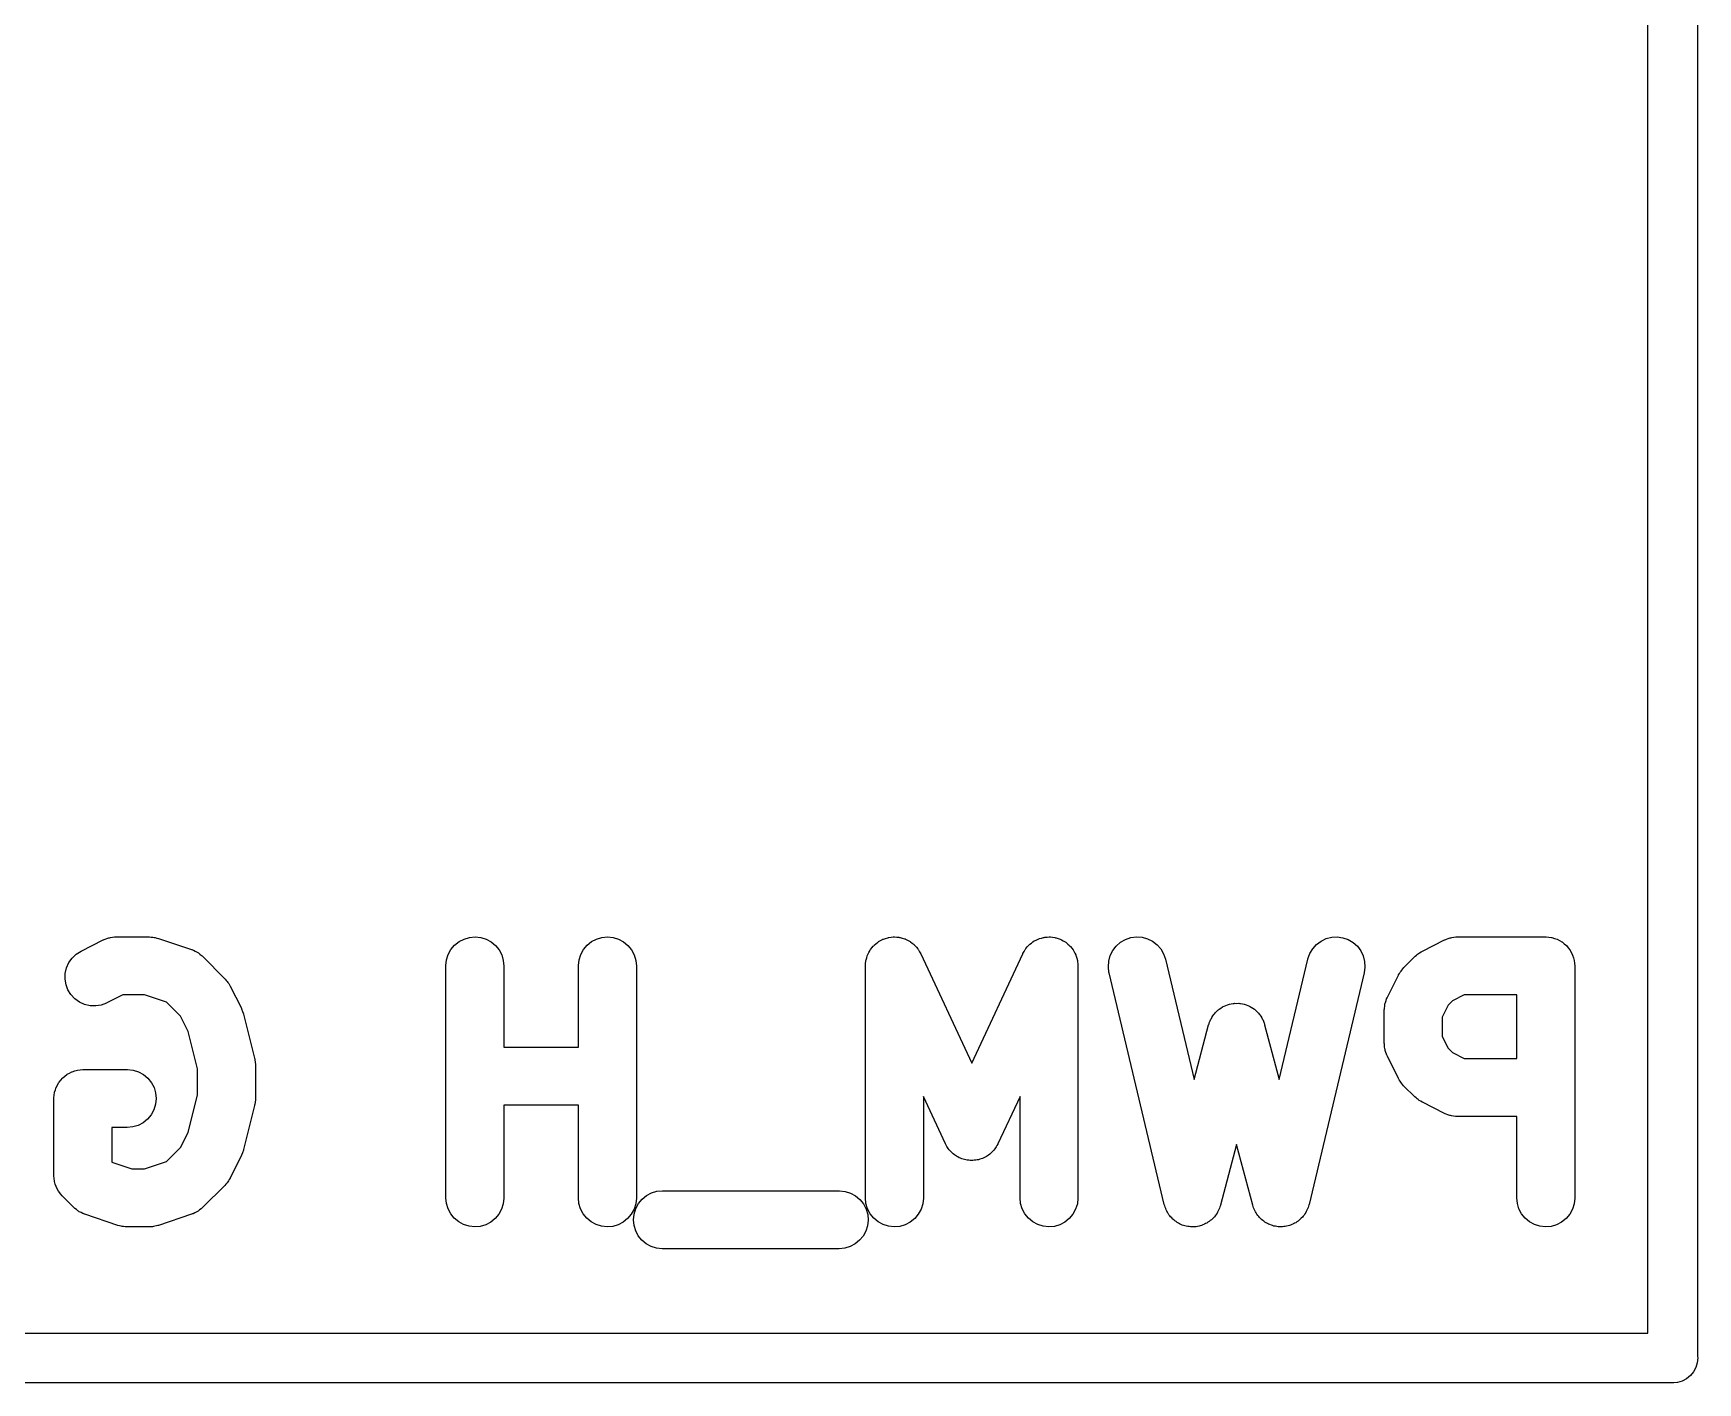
# Model space of a CAD drawing. Extents: x 10 to 156, y -120 to 0.
# Drawn here: x 84.3 to 89.33, y -120.08 to -116 of the extents above; entities that cross this region are included whole.
import ezdxf

# ---------------------------------------------------------------- set-up
doc = ezdxf.new("R2010")
doc.units = 0
doc.header["$MEASUREMENT"] = 0
doc.layers.add('BLACK', color=7, linetype='CONTINUOUS')

msp = doc.modelspace()

# ---------------------------------------------------------------- linework, layer by layer
at = {"layer": 'BLACK', "linetype": 'CONTINUOUS'}
for p, q in [((89.325, -112.004), (89.325, -119.996)), ((89.175, -119.925), (89.175, -112.075)), ((84.4442, -118.772), (84.5109, -118.738)), ((84.5109, -118.738), (84.512, -118.738)), ((84.512, -118.738), (84.5144, -118.737)), ((84.5144, -118.737), (84.5167, -118.736)), ((84.5167, -118.736), (84.5224, -118.734)), ((84.5224, -118.734), (84.528, -118.732)), ((84.528, -118.732), (84.5305, -118.732)), ((84.5305, -118.732), (84.533, -118.731)), ((84.533, -118.731), (84.539, -118.73)), ((84.539, -118.73), (84.5449, -118.729)), ((84.5449, -118.729), (84.5474, -118.729)), ((84.5474, -118.729), (84.55, -118.729)), ((84.55, -118.729), (84.65, -118.729)), ((84.65, -118.729), (84.6512, -118.729)), ((84.6512, -118.729), (84.6561, -118.73)), ((84.6561, -118.73), (84.661, -118.73)), ((84.661, -118.73), (84.6646, -118.731)), ((84.6646, -118.731), (84.6682, -118.731)), ((84.6682, -118.731), (84.6729, -118.733)), ((84.6729, -118.733), (84.6777, -118.734)), ((84.6777, -118.734), (84.7777, -118.767)), ((85.5721, -118.754), (85.5854, -118.743)), ((85.5854, -118.743), (85.6006, -118.736)), ((85.6006, -118.736), (85.6169, -118.731)), ((85.6169, -118.731), (85.6339, -118.729)), ((85.6339, -118.729), (85.6509, -118.731)), ((85.6509, -118.731), (85.6672, -118.736)), ((85.6672, -118.736), (85.6823, -118.744)), ((85.6823, -118.744), (85.6954, -118.755)), ((85.9721, -118.754), (85.9854, -118.743)), ((85.9854, -118.743), (86.0006, -118.736)), ((86.0006, -118.736), (86.0169, -118.731)), ((86.0169, -118.731), (86.0339, -118.729)), ((86.0339, -118.729), (86.0509, -118.731)), ((86.0509, -118.731), (86.0672, -118.736)), ((86.0672, -118.736), (86.0823, -118.744)), ((86.0823, -118.744), (86.0954, -118.755)), ((86.8388, -118.754), (86.8439, -118.75)), ((86.8439, -118.75), (86.8488, -118.746)), ((86.8488, -118.746), (86.8505, -118.745)), ((86.8505, -118.745), (86.8521, -118.743)), ((86.8521, -118.743), (86.8579, -118.74)), ((86.8579, -118.74), (86.8636, -118.737)), ((86.8636, -118.737), (86.8654, -118.736)), ((86.8654, -118.736), (86.8672, -118.736)), ((86.8672, -118.736), (86.8735, -118.734)), ((86.8735, -118.734), (86.8797, -118.732)), ((86.8797, -118.732), (86.8817, -118.731)), ((86.8817, -118.731), (86.8836, -118.731)), ((86.8836, -118.731), (86.8901, -118.73)), ((86.8901, -118.73), (86.8966, -118.729)), ((86.8966, -118.729), (86.8986, -118.729)), ((86.8986, -118.729), (86.9006, -118.729)), ((86.9006, -118.729), (86.9071, -118.73)), ((86.9071, -118.73), (86.9137, -118.73)), ((86.9137, -118.73), (86.9156, -118.731)), ((86.9156, -118.731), (86.9176, -118.731)), ((86.9176, -118.731), (86.9239, -118.733)), ((86.9239, -118.733), (86.9302, -118.735)), ((86.9302, -118.735), (86.932, -118.735)), ((86.932, -118.735), (86.9339, -118.736)), ((86.9339, -118.736), (86.9397, -118.739)), ((86.9397, -118.739), (86.9456, -118.742)), ((86.9456, -118.742), (86.9472, -118.743)), ((86.9472, -118.743), (86.9489, -118.744)), ((86.9489, -118.744), (86.954, -118.748)), ((86.954, -118.748), (86.9592, -118.752)), ((87.3084, -118.751), (87.3136, -118.748)), ((87.3136, -118.748), (87.3188, -118.743)), ((87.3188, -118.743), (87.3205, -118.743)), ((87.3205, -118.743), (87.3221, -118.741)), ((87.3221, -118.741), (87.3281, -118.739)), ((87.3281, -118.739), (87.3339, -118.736)), ((87.3339, -118.736), (87.3358, -118.735)), ((87.3358, -118.735), (87.3376, -118.734)), ((87.3376, -118.734), (87.344, -118.733)), ((87.344, -118.733), (87.3503, -118.731)), ((87.3503, -118.731), (87.3523, -118.731)), ((87.3523, -118.731), (87.3542, -118.73)), ((87.3542, -118.73), (87.3608, -118.73)), ((87.3608, -118.73), (87.3673, -118.729)), ((87.3673, -118.729), (87.3693, -118.729)), ((87.3693, -118.729), (87.3713, -118.729)), ((87.3713, -118.729), (87.3777, -118.73)), ((87.3777, -118.73), (87.3843, -118.731)), ((87.3843, -118.731), (87.3862, -118.732)), ((87.3862, -118.732), (87.3882, -118.732)), ((87.3882, -118.732), (87.3943, -118.734)), ((87.3943, -118.734), (87.4006, -118.736)), ((87.4006, -118.736), (87.4023, -118.737)), ((87.4023, -118.737), (87.4042, -118.738)), ((87.4042, -118.738), (87.4098, -118.741)), ((87.4098, -118.741), (87.4156, -118.744)), ((87.4156, -118.744), (87.4171, -118.745)), ((87.4171, -118.745), (87.4189, -118.746)), ((87.4189, -118.746), (87.4237, -118.751)), ((87.5698, -118.757), (87.5827, -118.745)), ((87.5827, -118.745), (87.5975, -118.737)), ((87.5975, -118.737), (87.6137, -118.731)), ((87.6137, -118.731), (87.6306, -118.729)), ((87.6306, -118.729), (87.6476, -118.73)), ((87.6476, -118.73), (87.6641, -118.735)), ((87.6641, -118.735), (87.6795, -118.742)), ((87.6795, -118.742), (87.693, -118.753)), ((88.1745, -118.752), (88.1883, -118.742)), ((88.1883, -118.742), (88.2037, -118.734)), ((88.2037, -118.734), (88.2202, -118.73)), ((88.2202, -118.73), (88.2373, -118.729)), ((88.2373, -118.729), (88.2542, -118.732)), ((88.2542, -118.732), (88.2703, -118.737)), ((88.2703, -118.737), (88.285, -118.746)), ((88.285, -118.746), (88.2977, -118.757)), ((88.4942, -118.772), (88.5609, -118.738)), ((88.5609, -118.738), (88.562, -118.738)), ((88.562, -118.738), (88.5644, -118.737)), ((88.5644, -118.737), (88.5667, -118.736)), ((88.5667, -118.736), (88.5724, -118.734)), ((88.5724, -118.734), (88.578, -118.732)), ((88.578, -118.732), (88.5805, -118.732)), ((88.5805, -118.732), (88.583, -118.731)), ((88.583, -118.731), (88.589, -118.73)), ((88.589, -118.73), (88.5949, -118.729)), ((88.5949, -118.729), (88.5974, -118.729)), ((88.5974, -118.729), (88.6, -118.729)), ((88.6, -118.729), (88.8667, -118.729)), ((88.8667, -118.729), (88.8673, -118.729)), ((88.8673, -118.729), (88.8673, -118.729)), ((88.8673, -118.729), (88.8673, -118.729)), ((88.8673, -118.729), (88.8679, -118.729)), ((88.8679, -118.729), (88.876, -118.73)), ((88.876, -118.73), (88.8843, -118.731)), ((88.8843, -118.731), (88.8846, -118.731)), ((88.8846, -118.731), (88.8849, -118.731)), ((88.8849, -118.731), (88.8927, -118.734)), ((88.8927, -118.734), (88.9006, -118.736)), ((88.9006, -118.736), (88.9008, -118.736)), ((88.9008, -118.736), (88.9011, -118.736)), ((88.9011, -118.736), (88.9083, -118.74)), ((88.9083, -118.74), (88.9156, -118.744)), ((88.9156, -118.744), (88.9158, -118.744)), ((88.9158, -118.744), (88.9161, -118.744)), ((88.9161, -118.744), (88.9225, -118.75)), ((88.9225, -118.75), (88.9288, -118.755)), ((84.4074, -118.806), (84.4173, -118.793)), ((84.4173, -118.793), (84.4297, -118.781)), ((84.4297, -118.781), (84.4442, -118.772)), ((84.7777, -118.767), (84.7788, -118.767)), ((84.7788, -118.767), (84.7812, -118.768)), ((84.7812, -118.768), (84.7836, -118.769)), ((84.7836, -118.769), (84.7889, -118.772)), ((84.7889, -118.772), (84.7943, -118.775)), ((84.7943, -118.775), (84.7964, -118.776)), ((84.7964, -118.776), (84.7987, -118.777)), ((84.7987, -118.777), (84.8033, -118.781)), ((84.8033, -118.781), (84.8081, -118.785)), ((84.8081, -118.785), (84.8099, -118.786)), ((84.8099, -118.786), (84.8119, -118.788)), ((84.8119, -118.788), (84.8785, -118.855)), ((85.5458, -118.815), (85.5477, -118.798)), ((85.5477, -118.798), (85.5529, -118.782)), ((85.5529, -118.782), (85.5611, -118.767)), ((85.5611, -118.767), (85.5721, -118.754)), ((85.6954, -118.755), (85.7062, -118.768)), ((85.7062, -118.768), (85.7142, -118.783)), ((85.7142, -118.783), (85.7192, -118.8)), ((85.7192, -118.8), (85.7208, -118.817)), ((85.9458, -118.815), (85.9477, -118.798)), ((85.9477, -118.798), (85.9529, -118.782)), ((85.9529, -118.782), (85.9611, -118.767)), ((85.9611, -118.767), (85.9721, -118.754)), ((86.0954, -118.755), (86.1062, -118.768)), ((86.1062, -118.768), (86.1142, -118.783)), ((86.1142, -118.783), (86.1192, -118.8)), ((86.1192, -118.8), (86.1208, -118.817)), ((86.8137, -118.802), (86.8142, -118.8)), ((86.8142, -118.8), (86.8144, -118.798)), ((86.8144, -118.798), (86.8164, -118.792)), ((86.8164, -118.792), (86.8181, -118.786)), ((86.8181, -118.786), (86.819, -118.784)), ((86.819, -118.784), (86.8196, -118.782)), ((86.8196, -118.782), (86.8227, -118.776)), ((86.8227, -118.776), (86.8256, -118.771)), ((86.8256, -118.771), (86.8268, -118.769)), ((86.8268, -118.769), (86.8278, -118.767)), ((86.8278, -118.767), (86.832, -118.762)), ((86.832, -118.762), (86.836, -118.757)), ((86.836, -118.757), (86.8375, -118.756)), ((86.8375, -118.756), (86.8388, -118.754)), ((86.9592, -118.752), (86.9605, -118.754)), ((86.9605, -118.754), (86.9621, -118.755)), ((86.9621, -118.755), (86.9662, -118.76)), ((86.9662, -118.76), (86.9706, -118.765)), ((86.9706, -118.765), (86.9716, -118.767)), ((86.9716, -118.767), (86.9729, -118.768)), ((86.9729, -118.768), (86.976, -118.774)), ((86.976, -118.774), (86.9793, -118.78)), ((86.9793, -118.78), (87.1333, -119.11)), ((87.1333, -119.11), (87.2874, -118.78)), ((87.2874, -118.78), (87.2879, -118.779)), ((87.2879, -118.779), (87.2913, -118.773)), ((87.2913, -118.773), (87.2945, -118.767)), ((87.2945, -118.767), (87.2958, -118.766)), ((87.2958, -118.766), (87.2968, -118.764)), ((87.2968, -118.764), (87.3012, -118.759)), ((87.3012, -118.759), (87.3054, -118.754)), ((87.3054, -118.754), (87.307, -118.753)), ((87.307, -118.753), (87.3084, -118.751)), ((87.4237, -118.751), (87.4288, -118.755)), ((87.4288, -118.755), (87.43, -118.757)), ((87.43, -118.757), (87.4315, -118.758)), ((87.4315, -118.758), (87.4354, -118.763)), ((87.4354, -118.763), (87.4395, -118.768)), ((87.4395, -118.768), (87.4405, -118.77)), ((87.4405, -118.77), (87.4417, -118.772)), ((87.4417, -118.772), (87.4445, -118.778)), ((87.4445, -118.778), (87.4476, -118.783)), ((87.4476, -118.783), (87.4481, -118.785)), ((87.4481, -118.785), (87.449, -118.787)), ((87.449, -118.787), (87.4506, -118.793)), ((87.4506, -118.793), (87.4525, -118.8)), ((87.4525, -118.8), (87.4527, -118.802)), ((87.5471, -118.802), (87.5516, -118.785)), ((87.5516, -118.785), (87.5593, -118.77)), ((87.5593, -118.77), (87.5698, -118.757)), ((87.693, -118.753), (87.7043, -118.765)), ((87.7043, -118.765), (87.7129, -118.78)), ((87.7129, -118.78), (87.7185, -118.796)), ((87.7185, -118.796), (87.8048, -119.159)), ((88.0619, -119.159), (88.1482, -118.796)), ((88.1482, -118.796), (88.1485, -118.795)), ((88.1485, -118.795), (88.1543, -118.779)), ((88.1543, -118.779), (88.1631, -118.765)), ((88.1631, -118.765), (88.1745, -118.752)), ((88.2977, -118.757), (88.308, -118.771)), ((88.308, -118.771), (88.3154, -118.786)), ((88.3154, -118.786), (88.3198, -118.803)), ((88.4381, -118.821), (88.4715, -118.788)), ((88.4715, -118.788), (88.4723, -118.787)), ((88.4723, -118.787), (88.4762, -118.784)), ((88.4762, -118.784), (88.4797, -118.781)), ((88.4797, -118.781), (88.4828, -118.779)), ((88.4828, -118.779), (88.4857, -118.777)), ((88.4857, -118.777), (88.49, -118.774)), ((88.49, -118.774), (88.4942, -118.772)), ((88.9288, -118.755), (88.9289, -118.755)), ((88.9289, -118.755), (88.9292, -118.755)), ((88.9292, -118.755), (88.9344, -118.762)), ((88.9344, -118.762), (88.9395, -118.768)), ((88.9395, -118.768), (88.9397, -118.769)), ((88.9397, -118.769), (88.9399, -118.769)), ((88.9399, -118.769), (88.9437, -118.776)), ((88.9437, -118.776), (88.9476, -118.783)), ((88.9476, -118.783), (88.9477, -118.784)), ((88.9477, -118.784), (88.9478, -118.784)), ((88.9478, -118.784), (88.9501, -118.792)), ((88.9501, -118.792), (88.9525, -118.8)), ((88.9525, -118.8), (88.9525, -118.8)), ((88.9525, -118.8), (88.9526, -118.8)), ((88.9526, -118.8), (88.9534, -118.808)), ((84.396, -118.856), (84.3966, -118.839)), ((84.3966, -118.839), (84.4004, -118.822)), ((84.4004, -118.822), (84.4074, -118.806)), ((85.5458, -118.817), (85.5458, -118.815)), ((85.5458, -119.517), (85.5458, -118.817)), ((85.7208, -118.817), (85.7208, -119.062)), ((85.9458, -118.817), (85.9458, -118.815)), ((85.9458, -119.062), (85.9458, -118.817)), ((86.1208, -118.817), (86.1208, -119.517)), ((86.8125, -118.815), (86.8132, -118.809)), ((86.8125, -118.817), (86.8125, -118.815)), ((86.8125, -119.517), (86.8125, -118.817)), ((86.8132, -118.809), (86.8137, -118.802)), ((87.4527, -118.802), (87.4532, -118.804)), ((87.4532, -118.804), (87.4535, -118.81)), ((87.4535, -118.81), (87.4542, -118.817)), ((87.4542, -118.817), (87.4542, -119.517)), ((87.5459, -118.819), (87.5471, -118.802)), ((87.5479, -118.836), (87.5459, -118.819)), ((87.5482, -118.837), (87.5479, -118.836)), ((87.7149, -119.537), (87.5482, -118.837)), ((88.3185, -118.837), (88.1518, -119.537)), ((88.3208, -118.82), (88.3185, -118.837)), ((88.3198, -118.803), (88.3208, -118.82)), ((88.3884, -118.911), (88.4217, -118.844)), ((88.4217, -118.844), (88.4223, -118.843)), ((88.4223, -118.843), (88.425, -118.839)), ((88.425, -118.839), (88.4273, -118.835)), ((88.4273, -118.835), (88.4296, -118.832)), ((88.4296, -118.832), (88.4316, -118.829)), ((88.4316, -118.829), (88.435, -118.825)), ((88.435, -118.825), (88.4381, -118.821)), ((88.9534, -118.808), (88.9542, -118.817)), ((88.9542, -118.817), (88.9542, -119.517)), ((84.3988, -118.873), (84.396, -118.856)), ((84.4048, -118.889), (84.3988, -118.873)), ((84.4138, -118.903), (84.4048, -118.889)), ((84.8785, -118.855), (84.8794, -118.856)), ((84.8794, -118.856), (84.8825, -118.86)), ((84.8825, -118.86), (84.8858, -118.863)), ((84.8858, -118.863), (84.8878, -118.866)), ((84.8878, -118.866), (84.8901, -118.869)), ((84.8901, -118.869), (84.8923, -118.873)), ((84.8923, -118.873), (84.8949, -118.878)), ((84.8949, -118.878), (84.9283, -118.944)), ((84.4254, -118.916), (84.4138, -118.903)), ((84.4393, -118.926), (84.4254, -118.916)), ((84.4548, -118.933), (84.4393, -118.926)), ((84.4714, -118.937), (84.4548, -118.933)), ((84.4885, -118.937), (84.4714, -118.937)), ((84.5053, -118.935), (84.4885, -118.937)), ((84.5214, -118.929), (84.5053, -118.935)), ((84.5225, -118.928), (84.5214, -118.929)), ((84.5707, -118.904), (84.5225, -118.928)), ((84.6358, -118.904), (84.5707, -118.904)), ((84.7027, -118.926), (84.6358, -118.904)), ((84.7448, -118.968), (84.7027, -118.926)), ((84.9283, -118.944), (84.9288, -118.945)), ((84.9288, -118.945), (84.9289, -118.946)), ((84.9289, -118.946), (84.9291, -118.946)), ((84.9291, -118.946), (84.9319, -118.954)), ((87.8724, -118.954), (87.8763, -118.95)), ((87.8763, -118.95), (87.8786, -118.949)), ((87.8786, -118.949), (87.8808, -118.947)), ((87.8808, -118.947), (87.8856, -118.944)), ((87.8856, -118.944), (87.8903, -118.94)), ((87.8903, -118.94), (87.8929, -118.939)), ((87.8929, -118.939), (87.8953, -118.938)), ((87.8953, -118.938), (87.9007, -118.936)), ((87.9007, -118.936), (87.9059, -118.934)), ((87.9059, -118.934), (87.9087, -118.933)), ((87.9087, -118.933), (87.9114, -118.932)), ((87.9114, -118.932), (87.917, -118.931)), ((87.917, -118.931), (87.9226, -118.93)), ((87.9226, -118.93), (87.9254, -118.93)), ((87.9254, -118.93), (87.9282, -118.929)), ((87.9282, -118.929), (87.9339, -118.93)), ((87.9339, -118.93), (87.9396, -118.929)), ((87.9396, -118.929), (87.9425, -118.93)), ((87.9425, -118.93), (87.9453, -118.93)), ((87.9453, -118.93), (87.9509, -118.931)), ((87.9509, -118.931), (87.9565, -118.932)), ((87.9565, -118.932), (87.9591, -118.933)), ((87.9591, -118.933), (87.9619, -118.934)), ((87.9619, -118.934), (87.9671, -118.936)), ((87.9671, -118.936), (87.9724, -118.938)), ((87.9724, -118.938), (87.9748, -118.94)), ((87.9748, -118.94), (87.9774, -118.941)), ((87.9774, -118.941), (87.9821, -118.944)), ((87.9821, -118.944), (87.9869, -118.947)), ((87.9869, -118.947), (87.989, -118.949)), ((87.989, -118.949), (87.9913, -118.951)), ((87.9913, -118.951), (87.9952, -118.955)), ((88.3792, -118.949), (88.3795, -118.946)), ((88.3792, -118.95), (88.3792, -118.949)), ((88.3792, -119.05), (88.3792, -118.95)), ((88.3794, -118.944), (88.3804, -118.938)), ((88.3795, -118.946), (88.3794, -118.944)), ((88.3804, -118.938), (88.3811, -118.932)), ((88.3811, -118.932), (88.3819, -118.929)), ((88.3819, -118.929), (88.3823, -118.927)), ((88.3823, -118.927), (88.3844, -118.921)), ((88.3844, -118.921), (88.3862, -118.916)), ((88.3862, -118.916), (88.3875, -118.913)), ((88.3875, -118.913), (88.3884, -118.911)), ((88.5719, -118.935), (88.5542, -118.971)), ((88.5852, -118.922), (88.5719, -118.935)), ((88.6207, -118.904), (88.5852, -118.922)), ((88.7792, -118.904), (88.6207, -118.904)), ((88.7792, -119.096), (88.7792, -118.904)), ((84.7674, -119.014), (84.7448, -118.968)), ((84.9319, -118.954), (84.9347, -118.961)), ((84.9347, -118.961), (84.9348, -118.962)), ((84.9348, -118.962), (84.9349, -118.962)), ((84.9349, -118.962), (84.9682, -119.095)), ((87.8048, -119.159), (87.8488, -118.994)), ((87.8488, -118.994), (87.8491, -118.993)), ((87.8491, -118.993), (87.8501, -118.99)), ((87.8501, -118.99), (87.8508, -118.988)), ((87.8508, -118.988), (87.8533, -118.982)), ((87.8533, -118.982), (87.8553, -118.977)), ((87.8553, -118.977), (87.8569, -118.975)), ((87.8569, -118.975), (87.8581, -118.972)), ((87.8581, -118.972), (87.8614, -118.967)), ((87.8614, -118.967), (87.8645, -118.963)), ((87.8645, -118.963), (87.8665, -118.961)), ((87.8665, -118.961), (87.8682, -118.958)), ((87.8682, -118.958), (87.8724, -118.954)), ((87.9952, -118.955), (87.9993, -118.959)), ((87.9993, -118.959), (88.001, -118.962)), ((88.001, -118.962), (88.0029, -118.964)), ((88.0029, -118.964), (88.0059, -118.968)), ((88.0059, -118.968), (88.0092, -118.973)), ((88.0092, -118.973), (88.0104, -118.976)), ((88.0104, -118.976), (88.0119, -118.978)), ((88.0119, -118.978), (88.0139, -118.983)), ((88.0139, -118.983), (88.0162, -118.989)), ((88.0162, -118.989), (88.0169, -118.991)), ((88.0169, -118.991), (88.0179, -118.994)), ((88.0179, -118.994), (88.0619, -119.159)), ((88.5542, -118.971), (88.5542, -119.029)), ((84.7958, -119.127), (84.7674, -119.014)), ((88.3794, -119.053), (88.3792, -119.05)), ((88.5542, -119.029), (88.5719, -119.065)), ((84.9682, -119.095), (84.9685, -119.097)), ((84.9685, -119.097), (84.9687, -119.098)), ((84.9687, -119.098), (84.9692, -119.1)), ((84.9692, -119.1), (84.9698, -119.107)), ((85.7208, -119.062), (85.9458, -119.062)), ((88.3793, -119.055), (88.3794, -119.053)), ((88.3802, -119.061), (88.3793, -119.055)), ((88.3808, -119.067), (88.3802, -119.061)), ((88.3816, -119.069), (88.3808, -119.067)), ((88.382, -119.072), (88.3816, -119.069)), ((88.384, -119.078), (88.382, -119.072)), ((88.3858, -119.083), (88.384, -119.078)), ((88.387, -119.086), (88.3858, -119.083)), ((88.3879, -119.088), (88.387, -119.086)), ((88.3884, -119.089), (88.3879, -119.088)), ((88.4217, -119.156), (88.3884, -119.089)), ((88.5719, -119.065), (88.5852, -119.078)), ((88.5852, -119.078), (88.6207, -119.096)), ((88.6207, -119.096), (88.7792, -119.096)), ((84.3888, -119.154), (84.3952, -119.149)), ((84.3952, -119.149), (84.4016, -119.144)), ((84.4016, -119.144), (84.4018, -119.144)), ((84.4018, -119.144), (84.4021, -119.143)), ((84.4021, -119.143), (84.4094, -119.14)), ((84.4094, -119.14), (84.4167, -119.136)), ((84.4167, -119.136), (84.4169, -119.136)), ((84.4169, -119.136), (84.4172, -119.136)), ((84.4172, -119.136), (84.4251, -119.133)), ((84.4251, -119.133), (84.433, -119.131)), ((84.433, -119.131), (84.4333, -119.131)), ((84.4333, -119.131), (84.4336, -119.131)), ((84.4336, -119.131), (84.4418, -119.13)), ((84.4418, -119.13), (84.45, -119.129)), ((84.45, -119.129), (84.5833, -119.129)), ((84.5833, -119.129), (84.5846, -119.129)), ((84.5846, -119.129), (84.6015, -119.131)), ((84.6015, -119.131), (84.6178, -119.136)), ((84.6178, -119.136), (84.6328, -119.144)), ((84.6328, -119.144), (84.6458, -119.155)), ((84.7958, -119.206), (84.7958, -119.127)), ((84.9698, -119.107), (84.9708, -119.114)), ((84.9708, -119.114), (84.9707, -119.115)), ((84.9707, -119.115), (84.9708, -119.117)), ((84.9708, -119.117), (84.9708, -119.217)), ((84.3634, -119.207), (84.3643, -119.199)), ((84.3643, -119.199), (84.3644, -119.199)), ((84.3644, -119.198), (84.3669, -119.191)), ((84.3644, -119.199), (84.3644, -119.198)), ((84.3669, -119.191), (84.3693, -119.183)), ((84.3693, -119.183), (84.3695, -119.182)), ((84.3695, -119.182), (84.3696, -119.182)), ((84.3696, -119.182), (84.3735, -119.175)), ((84.3735, -119.175), (84.3775, -119.168)), ((84.3775, -119.168), (84.3777, -119.167)), ((84.3777, -119.167), (84.3778, -119.167)), ((84.3778, -119.167), (84.3831, -119.161)), ((84.3831, -119.161), (84.3883, -119.155)), ((84.3883, -119.155), (84.3886, -119.154)), ((84.3886, -119.154), (84.3888, -119.154)), ((84.6458, -119.155), (84.6565, -119.169)), ((84.6565, -119.169), (84.6645, -119.184)), ((84.6645, -119.184), (84.6693, -119.2)), ((84.6693, -119.2), (84.6708, -119.217)), ((88.4244, -119.16), (88.4217, -119.156)), ((88.4266, -119.164), (88.4244, -119.16)), ((88.4289, -119.167), (88.4266, -119.164)), ((88.4308, -119.17), (88.4289, -119.167)), ((88.4342, -119.174), (88.4308, -119.17)), ((88.4373, -119.178), (88.4342, -119.174)), ((88.4381, -119.179), (88.4373, -119.178)), ((88.4715, -119.212), (88.4381, -119.179)), ((84.3625, -119.215), (84.3634, -119.207)), ((84.3625, -119.216), (84.3625, -119.215)), ((84.3625, -119.217), (84.3625, -119.216)), ((84.3625, -119.216), (84.3625, -119.216)), ((84.3625, -119.216), (84.3625, -119.216)), ((84.3625, -119.45), (84.3625, -119.217)), ((84.664, -119.251), (84.6559, -119.266)), ((84.669, -119.234), (84.664, -119.251)), ((84.6708, -119.217), (84.669, -119.234)), ((84.7674, -119.319), (84.7958, -119.206)), ((84.9682, -119.238), (84.9349, -119.371)), ((84.9684, -119.236), (84.9682, -119.238)), ((84.9689, -119.235), (84.9684, -119.236)), ((84.9697, -119.228), (84.9689, -119.235)), ((84.9707, -119.221), (84.9697, -119.228)), ((84.9708, -119.218), (84.9707, -119.219)), ((84.9707, -119.219), (84.9707, -119.221)), ((84.9708, -119.217), (84.9708, -119.218)), ((85.9458, -119.237), (85.7208, -119.237)), ((85.7208, -119.237), (85.7208, -119.517)), ((85.9458, -119.517), (85.9458, -119.237)), ((87.054, -119.354), (86.9875, -119.211)), ((86.9875, -119.211), (86.9875, -119.517)), ((87.2792, -119.211), (87.2126, -119.354)), ((87.2792, -119.517), (87.2792, -119.211)), ((88.4753, -119.215), (88.4715, -119.212)), ((88.4788, -119.218), (88.4753, -119.215)), ((88.4818, -119.22), (88.4788, -119.218)), ((88.4847, -119.223), (88.4818, -119.22)), ((88.489, -119.225), (88.4847, -119.223)), ((88.4931, -119.228), (88.489, -119.225)), ((88.4942, -119.228), (88.4931, -119.228)), ((88.5609, -119.262), (88.4942, -119.228)), ((84.6003, -119.302), (84.5833, -119.304)), ((84.6167, -119.298), (84.6003, -119.302)), ((84.6318, -119.29), (84.6167, -119.298)), ((84.645, -119.279), (84.6318, -119.29)), ((84.6559, -119.266), (84.645, -119.279)), ((88.5633, -119.263), (88.5609, -119.262)), ((88.5655, -119.264), (88.5633, -119.263)), ((88.5712, -119.266), (88.5655, -119.264)), ((88.5768, -119.268), (88.5712, -119.266)), ((88.5794, -119.268), (88.5768, -119.268)), ((88.5818, -119.269), (88.5794, -119.268)), ((88.5877, -119.27), (88.5818, -119.269)), ((88.5936, -119.271), (88.5877, -119.27)), ((88.5962, -119.271), (88.5936, -119.271)), ((88.5988, -119.271), (88.5962, -119.271)), ((88.6, -119.271), (88.5988, -119.271)), ((88.7792, -119.271), (88.6, -119.271)), ((88.7792, -119.517), (88.7792, -119.271)), ((84.5833, -119.304), (84.5375, -119.304)), ((84.5375, -119.304), (84.5375, -119.409)), ((84.7448, -119.365), (84.7674, -119.319)), ((84.7027, -119.407), (84.7448, -119.365)), ((84.9283, -119.389), (84.8949, -119.456)), ((84.9284, -119.389), (84.9283, -119.389)), ((84.9286, -119.388), (84.9284, -119.389)), ((84.9314, -119.381), (84.9286, -119.388)), ((84.9344, -119.373), (84.9314, -119.381)), ((84.9346, -119.372), (84.9344, -119.373)), ((84.9344, -119.373), (84.9344, -119.373)), ((84.9349, -119.371), (84.9346, -119.372)), ((87.0564, -119.358), (87.054, -119.354)), ((87.0583, -119.362), (87.0564, -119.358)), ((87.0607, -119.365), (87.0583, -119.362)), ((87.0627, -119.368), (87.0607, -119.365)), ((87.0658, -119.372), (87.0627, -119.368)), ((87.0685, -119.375), (87.0658, -119.372)), ((87.0714, -119.378), (87.0685, -119.375)), ((87.0741, -119.381), (87.0714, -119.378)), ((87.0778, -119.384), (87.0741, -119.381)), ((87.0811, -119.387), (87.0778, -119.384)), ((87.0846, -119.389), (87.0811, -119.387)), ((87.0878, -119.391), (87.0846, -119.389)), ((87.0919, -119.393), (87.0878, -119.391)), ((87.0958, -119.396), (87.0919, -119.393)), ((87.0995, -119.397), (87.0958, -119.396)), ((87.1031, -119.399), (87.0995, -119.397)), ((87.1076, -119.4), (87.1031, -119.399)), ((87.1118, -119.401), (87.1076, -119.4)), ((87.1158, -119.402), (87.1118, -119.401)), ((87.1197, -119.403), (87.1158, -119.402)), ((87.1242, -119.403), (87.1197, -119.403)), ((87.1287, -119.404), (87.1242, -119.403)), ((87.1412, -119.403), (87.1367, -119.404)), ((87.1458, -119.403), (87.1412, -119.403)), ((87.1497, -119.402), (87.1458, -119.403)), ((87.1536, -119.402), (87.1497, -119.402)), ((87.158, -119.4), (87.1536, -119.402)), ((87.1624, -119.399), (87.158, -119.4)), ((87.166, -119.398), (87.1624, -119.399)), ((87.1698, -119.396), (87.166, -119.398)), ((87.1737, -119.394), (87.1698, -119.396)), ((87.1779, -119.392), (87.1737, -119.394)), ((87.1811, -119.39), (87.1779, -119.392)), ((87.1845, -119.388), (87.1811, -119.39)), ((87.188, -119.385), (87.1845, -119.388)), ((87.1916, -119.382), (87.188, -119.385)), ((87.1943, -119.379), (87.1916, -119.382)), ((87.1973, -119.376), (87.1943, -119.379)), ((87.2001, -119.373), (87.1973, -119.376)), ((87.2032, -119.369), (87.2001, -119.373)), ((87.2053, -119.366), (87.2032, -119.369)), ((87.2077, -119.363), (87.2053, -119.366)), ((87.2097, -119.359), (87.2077, -119.363)), ((87.2121, -119.355), (87.2097, -119.359)), ((87.2126, -119.354), (87.2121, -119.355)), ((87.9333, -119.356), (87.8845, -119.539)), ((87.9821, -119.539), (87.9333, -119.356)), ((84.3633, -119.458), (84.3625, -119.45)), ((84.5375, -119.409), (84.5975, -119.429)), ((84.5975, -119.429), (84.6358, -119.429)), ((84.6358, -119.429), (84.7027, -119.407)), ((87.1327, -119.404), (87.1287, -119.404)), ((87.1367, -119.404), (87.1327, -119.404)), ((84.364, -119.466), (84.3633, -119.458)), ((84.3641, -119.467), (84.364, -119.466)), ((84.3642, -119.467), (84.3641, -119.467)), ((84.3665, -119.475), (84.3642, -119.467)), ((84.3688, -119.482), (84.3665, -119.475)), ((84.369, -119.483), (84.3688, -119.482)), ((84.3691, -119.483), (84.369, -119.483)), ((84.3729, -119.491), (84.3691, -119.483)), ((84.3766, -119.498), (84.3729, -119.491)), ((84.3769, -119.498), (84.3766, -119.498)), ((84.3771, -119.498), (84.3769, -119.498)), ((84.3822, -119.505), (84.3771, -119.498)), ((84.8785, -119.479), (84.8119, -119.545)), ((84.8817, -119.475), (84.8785, -119.479)), ((84.8851, -119.471), (84.8817, -119.475)), ((84.8871, -119.468), (84.8851, -119.471)), ((84.8894, -119.465), (84.8871, -119.468)), ((84.8917, -119.461), (84.8894, -119.465)), ((84.8944, -119.457), (84.8917, -119.461)), ((84.8949, -119.456), (84.8944, -119.457)), ((86.1516, -119.51), (86.1667, -119.502)), ((86.1667, -119.502), (86.183, -119.497)), ((86.183, -119.497), (86.2, -119.496)), ((86.2, -119.496), (86.7333, -119.496)), ((86.7333, -119.496), (86.7346, -119.496)), ((86.7346, -119.496), (86.7515, -119.498)), ((86.7515, -119.498), (86.7678, -119.503)), ((86.7678, -119.503), (86.7828, -119.511)), ((84.3873, -119.511), (84.3822, -119.505)), ((84.3879, -119.512), (84.3873, -119.511)), ((84.3881, -119.512), (84.3879, -119.512)), ((84.3879, -119.512), (84.3879, -119.512)), ((84.3879, -119.512), (84.3879, -119.512)), ((84.4215, -119.545), (84.3881, -119.512)), ((84.4235, -119.547), (84.4215, -119.545)), ((84.4252, -119.549), (84.4235, -119.547)), ((84.43, -119.552), (84.4252, -119.549)), ((84.4347, -119.556), (84.43, -119.552)), ((84.8023, -119.553), (84.7977, -119.557)), ((84.8072, -119.55), (84.8023, -119.553)), ((84.809, -119.548), (84.8072, -119.55)), ((84.811, -119.546), (84.809, -119.548)), ((84.8119, -119.545), (84.811, -119.546)), ((85.5475, -119.534), (85.5458, -119.517)), ((85.5524, -119.55), (85.5475, -119.534)), ((85.5605, -119.565), (85.5524, -119.55)), ((85.7138, -119.551), (85.7055, -119.566)), ((85.7189, -119.535), (85.7138, -119.551)), ((85.7208, -119.518), (85.7189, -119.535)), ((85.7208, -119.517), (85.7208, -119.518)), ((85.9475, -119.534), (85.9458, -119.517)), ((85.9524, -119.55), (85.9475, -119.534)), ((85.9605, -119.565), (85.9524, -119.55)), ((86.1138, -119.551), (86.1055, -119.566)), ((86.1189, -119.535), (86.1138, -119.551)), ((86.1143, -119.566), (86.1193, -119.549)), ((86.1208, -119.518), (86.1189, -119.535)), ((86.1193, -119.549), (86.1275, -119.534)), ((86.1208, -119.517), (86.1208, -119.518)), ((86.1275, -119.534), (86.1383, -119.521)), ((86.1383, -119.521), (86.1516, -119.51)), ((86.7828, -119.511), (86.7958, -119.522)), ((86.7958, -119.522), (86.8066, -119.535)), ((86.8066, -119.535), (86.8145, -119.551)), ((86.8142, -119.534), (86.8125, -119.517)), ((86.8191, -119.55), (86.8142, -119.534)), ((86.8145, -119.551), (86.8193, -119.567)), ((86.8271, -119.565), (86.8191, -119.55)), ((86.9804, -119.551), (86.9722, -119.566)), ((86.9856, -119.535), (86.9804, -119.551)), ((86.9875, -119.518), (86.9856, -119.535)), ((86.9875, -119.517), (86.9875, -119.518)), ((87.2808, -119.534), (87.2792, -119.517)), ((87.2858, -119.55), (87.2808, -119.534)), ((87.2938, -119.565), (87.2858, -119.55)), ((87.4471, -119.551), (87.4389, -119.566)), ((87.4523, -119.535), (87.4471, -119.551)), ((87.4542, -119.518), (87.4523, -119.535)), ((87.4542, -119.517), (87.4542, -119.518)), ((87.7162, -119.541), (87.7149, -119.537)), ((87.7171, -119.545), (87.7162, -119.541)), ((87.719, -119.549), (87.7171, -119.545)), ((87.7204, -119.553), (87.719, -119.549)), ((87.7225, -119.557), (87.7204, -119.553)), ((87.8797, -119.552), (87.878, -119.556)), ((87.8817, -119.548), (87.8797, -119.552)), ((87.8828, -119.544), (87.8817, -119.548)), ((87.8842, -119.54), (87.8828, -119.544)), ((87.8845, -119.539), (87.8842, -119.54)), ((87.9835, -119.543), (87.9821, -119.539)), ((87.9846, -119.547), (87.9835, -119.543)), ((87.9865, -119.551), (87.9846, -119.547)), ((87.9881, -119.555), (87.9865, -119.551)), ((88.1457, -119.554), (88.1436, -119.558)), ((88.1472, -119.55), (88.1457, -119.554)), ((88.1492, -119.546), (88.1472, -119.55)), ((88.1501, -119.542), (88.1492, -119.546)), ((88.1515, -119.538), (88.1501, -119.542)), ((88.1518, -119.537), (88.1515, -119.538)), ((88.7808, -119.534), (88.7792, -119.517)), ((88.7858, -119.55), (88.7808, -119.534)), ((88.7938, -119.565), (88.7858, -119.55)), ((88.9471, -119.551), (88.9389, -119.566)), ((88.9523, -119.535), (88.9471, -119.551)), ((88.9542, -119.518), (88.9523, -119.535)), ((88.9542, -119.517), (88.9542, -119.518)), ((84.4369, -119.557), (84.4347, -119.556)), ((84.439, -119.559), (84.4369, -119.557)), ((84.4444, -119.561), (84.439, -119.559)), ((84.4497, -119.564), (84.4444, -119.561)), ((84.4522, -119.565), (84.4497, -119.564)), ((84.4545, -119.566), (84.4522, -119.565)), ((84.4557, -119.566), (84.4545, -119.566)), ((84.5557, -119.6), (84.4557, -119.566)), ((84.5605, -119.601), (84.5557, -119.6)), ((84.5651, -119.602), (84.5605, -119.601)), ((84.5688, -119.603), (84.5651, -119.602)), ((84.5723, -119.603), (84.5688, -119.603)), ((84.5772, -119.604), (84.5723, -119.603)), ((84.5821, -119.604), (84.5772, -119.604)), ((84.5833, -119.604), (84.5821, -119.604)), ((84.65, -119.604), (84.5833, -119.604)), ((84.6549, -119.604), (84.65, -119.604)), ((84.6598, -119.604), (84.6549, -119.604)), ((84.6634, -119.603), (84.6598, -119.604)), ((84.667, -119.602), (84.6634, -119.603)), ((84.6717, -119.601), (84.667, -119.602)), ((84.6765, -119.6), (84.6717, -119.601)), ((84.6777, -119.6), (84.6765, -119.6)), ((84.7777, -119.566), (84.6777, -119.6)), ((84.78, -119.565), (84.7777, -119.566)), ((84.7825, -119.565), (84.78, -119.565)), ((84.7878, -119.562), (84.7825, -119.565)), ((84.7933, -119.559), (84.7878, -119.562)), ((84.7954, -119.558), (84.7933, -119.559)), ((84.7977, -119.557), (84.7954, -119.558)), ((85.5712, -119.578), (85.5605, -119.565)), ((85.5844, -119.589), (85.5712, -119.578)), ((85.5994, -119.597), (85.5844, -119.589)), ((85.6157, -119.602), (85.5994, -119.597)), ((85.6327, -119.604), (85.6157, -119.602)), ((85.6497, -119.603), (85.6327, -119.604)), ((85.6661, -119.598), (85.6497, -119.603)), ((85.6812, -119.59), (85.6661, -119.598)), ((85.6946, -119.579), (85.6812, -119.59)), ((85.7055, -119.566), (85.6946, -119.579)), ((85.9712, -119.578), (85.9605, -119.565)), ((85.9844, -119.589), (85.9712, -119.578)), ((85.9994, -119.597), (85.9844, -119.589)), ((86.0157, -119.602), (85.9994, -119.597)), ((86.0327, -119.604), (86.0157, -119.602)), ((86.0497, -119.603), (86.0327, -119.604)), ((86.0661, -119.598), (86.0497, -119.603)), ((86.0812, -119.59), (86.0661, -119.598)), ((86.0946, -119.579), (86.0812, -119.59)), ((86.1055, -119.566), (86.0946, -119.579)), ((86.1125, -119.583), (86.1143, -119.566)), ((86.114, -119.6), (86.1125, -119.583)), ((86.1189, -119.616), (86.114, -119.6)), ((86.819, -119.601), (86.814, -119.617)), ((86.8208, -119.584), (86.819, -119.601)), ((86.8193, -119.567), (86.8208, -119.584)), ((86.8379, -119.578), (86.8271, -119.565)), ((86.8511, -119.589), (86.8379, -119.578)), ((86.8661, -119.597), (86.8511, -119.589)), ((86.8824, -119.602), (86.8661, -119.597)), ((86.8994, -119.604), (86.8824, -119.602)), ((86.9164, -119.603), (86.8994, -119.604)), ((86.9328, -119.598), (86.9164, -119.603)), ((86.9479, -119.59), (86.9328, -119.598)), ((86.9612, -119.579), (86.9479, -119.59)), ((86.9722, -119.566), (86.9612, -119.579)), ((87.3046, -119.578), (87.2938, -119.565)), ((87.3177, -119.589), (87.3046, -119.578)), ((87.3328, -119.597), (87.3177, -119.589)), ((87.3491, -119.602), (87.3328, -119.597)), ((87.3661, -119.604), (87.3491, -119.602)), ((87.3831, -119.603), (87.3661, -119.604)), ((87.3994, -119.598), (87.3831, -119.603)), ((87.4146, -119.59), (87.3994, -119.598)), ((87.4279, -119.579), (87.4146, -119.59)), ((87.4389, -119.566), (87.4279, -119.579)), ((87.7241, -119.56), (87.7225, -119.557)), ((87.7267, -119.564), (87.7241, -119.56)), ((87.729, -119.568), (87.7267, -119.564)), ((87.7317, -119.571), (87.729, -119.568)), ((87.734, -119.574), (87.7317, -119.571)), ((87.7373, -119.577), (87.734, -119.574)), ((87.7403, -119.581), (87.7373, -119.577)), ((87.7435, -119.583), (87.7403, -119.581)), ((87.7465, -119.586), (87.7435, -119.583)), ((87.7503, -119.588), (87.7465, -119.586)), ((87.7539, -119.591), (87.7503, -119.588)), ((87.7575, -119.593), (87.7539, -119.591)), ((87.7609, -119.595), (87.7575, -119.593)), ((87.7652, -119.597), (87.7609, -119.595)), ((87.7692, -119.599), (87.7652, -119.597)), ((87.7731, -119.6), (87.7692, -119.599)), ((87.7769, -119.601), (87.7731, -119.6)), ((87.7813, -119.602), (87.7769, -119.601)), ((87.7857, -119.603), (87.7813, -119.602)), ((87.7897, -119.603), (87.7857, -119.603)), ((87.7937, -119.604), (87.7897, -119.603)), ((87.7982, -119.604), (87.7937, -119.604)), ((87.8027, -119.604), (87.7982, -119.604)), ((87.8067, -119.604), (87.8027, -119.604)), ((87.8108, -119.604), (87.8067, -119.604)), ((87.8152, -119.603), (87.8108, -119.604)), ((87.8197, -119.602), (87.8152, -119.603)), ((87.8235, -119.601), (87.8197, -119.602)), ((87.8274, -119.6), (87.8235, -119.601)), ((87.8316, -119.598), (87.8274, -119.6)), ((87.8359, -119.596), (87.8316, -119.598)), ((87.8394, -119.594), (87.8359, -119.596)), ((87.843, -119.593), (87.8394, -119.594)), ((87.8467, -119.59), (87.843, -119.593)), ((87.8507, -119.588), (87.8467, -119.59)), ((87.8537, -119.585), (87.8507, -119.588)), ((87.857, -119.583), (87.8537, -119.585)), ((87.8601, -119.58), (87.857, -119.583)), ((87.8636, -119.577), (87.8601, -119.58)), ((87.866, -119.574), (87.8636, -119.577)), ((87.8688, -119.571), (87.866, -119.574)), ((87.8713, -119.567), (87.8688, -119.571)), ((87.874, -119.563), (87.8713, -119.567)), ((87.8758, -119.56), (87.874, -119.563)), ((87.878, -119.556), (87.8758, -119.56)), ((87.9902, -119.559), (87.9881, -119.555)), ((87.992, -119.562), (87.9902, -119.559)), ((87.9947, -119.566), (87.992, -119.562)), ((87.9971, -119.57), (87.9947, -119.566)), ((87.9998, -119.573), (87.9971, -119.57)), ((88.0023, -119.576), (87.9998, -119.573)), ((88.0056, -119.579), (88.0023, -119.576)), ((88.0087, -119.582), (88.0056, -119.579)), ((88.012, -119.585), (88.0087, -119.582)), ((88.015, -119.587), (88.012, -119.585)), ((88.0189, -119.59), (88.015, -119.587)), ((88.0226, -119.592), (88.0189, -119.59)), ((88.0262, -119.594), (88.0226, -119.592)), ((88.0297, -119.596), (88.0262, -119.594)), ((88.034, -119.597), (88.0297, -119.596)), ((88.0381, -119.599), (88.034, -119.597)), ((88.042, -119.6), (88.0381, -119.599)), ((88.0458, -119.602), (88.042, -119.6)), ((88.0503, -119.602), (88.0458, -119.602)), ((88.0547, -119.603), (88.0503, -119.602)), ((88.0587, -119.604), (88.0547, -119.603)), ((88.0627, -119.604), (88.0587, -119.604)), ((88.0672, -119.604), (88.0627, -119.604)), ((88.0718, -119.604), (88.0672, -119.604)), ((88.0757, -119.603), (88.0718, -119.604)), ((88.0798, -119.603), (88.0757, -119.603)), ((88.0842, -119.602), (88.0798, -119.603)), ((88.0886, -119.601), (88.0842, -119.602)), ((88.0924, -119.6), (88.0886, -119.601)), ((88.0963, -119.599), (88.0924, -119.6)), ((88.1004, -119.597), (88.0963, -119.599)), ((88.1047, -119.595), (88.1004, -119.597)), ((88.1081, -119.593), (88.1047, -119.595)), ((88.1117, -119.592), (88.1081, -119.593)), ((88.1154, -119.589), (88.1117, -119.592)), ((88.1192, -119.587), (88.1154, -119.589)), ((88.1222, -119.584), (88.1192, -119.587)), ((88.1255, -119.581), (88.1222, -119.584)), ((88.1285, -119.578), (88.1255, -119.581)), ((88.1318, -119.575), (88.1285, -119.578)), ((88.1342, -119.572), (88.1318, -119.575)), ((88.1369, -119.569), (88.1342, -119.572)), ((88.1393, -119.565), (88.1369, -119.569)), ((88.1419, -119.561), (88.1393, -119.565)), ((88.1436, -119.558), (88.1419, -119.561)), ((88.8046, -119.578), (88.7938, -119.565)), ((88.8177, -119.589), (88.8046, -119.578)), ((88.8328, -119.597), (88.8177, -119.589)), ((88.8491, -119.602), (88.8328, -119.597)), ((88.8661, -119.604), (88.8491, -119.602)), ((88.8831, -119.603), (88.8661, -119.604)), ((88.8994, -119.598), (88.8831, -119.603)), ((88.9146, -119.59), (88.8994, -119.598)), ((88.9279, -119.579), (88.9146, -119.59)), ((88.9389, -119.566), (88.9279, -119.579)), ((86.1268, -119.631), (86.1189, -119.616)), ((86.1375, -119.645), (86.1268, -119.631)), ((86.1506, -119.656), (86.1375, -119.645)), ((86.795, -119.645), (86.7818, -119.656)), ((86.8059, -119.632), (86.795, -119.645)), ((86.814, -119.617), (86.8059, -119.632)), ((86.1655, -119.664), (86.1506, -119.656)), ((86.1818, -119.669), (86.1655, -119.664)), ((86.1988, -119.671), (86.1818, -119.669)), ((86.2, -119.671), (86.1988, -119.671)), ((86.7333, -119.671), (86.2, -119.671)), ((86.7503, -119.669), (86.7333, -119.671)), ((86.7667, -119.664), (86.7503, -119.669)), ((86.7818, -119.656), (86.7667, -119.664)), ((78.575, -119.925), (89.175, -119.925)), ((89.3254, -120), (89.3239, -120.015)), ((89.325, -119.996), (89.3254, -120)), ((89.3033, -120.053), (89.2919, -120.063)), ((89.3127, -120.042), (89.3033, -120.053)), ((89.3196, -120.029), (89.3127, -120.042)), ((89.3239, -120.015), (89.3196, -120.029)), ((89.2463, -120.075), (78.5037, -120.075)), ((89.25, -120.075), (89.2463, -120.075)), ((89.2537, -120.075), (89.25, -120.075)), ((89.2647, -120.074), (89.2537, -120.075)), ((89.2788, -120.07), (89.2647, -120.074)), ((89.2919, -120.063), (89.2788, -120.07))]:
    msp.add_line(p, q, dxfattribs=at)

doc.saveas('drawing.dxf')
